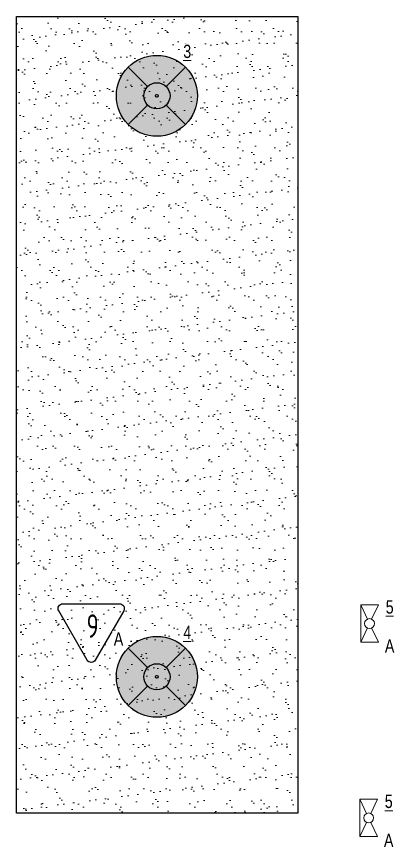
# Model space of a CAD drawing. Header units: millimetres. Extents: x -510890 to 418982, y -118257 to 141350.
# Drawn here: x -157974 to -153945, y 118475 to 127351 of the extents above; entities that cross this region are included whole.
import ezdxf

# ---------------------------------------------------------------- set-up
doc = ezdxf.new("R2010")
doc.units = ezdxf.units.MM
for name, color, linetype, lineweight in [('_ЭОМ_ОБЩ_Освещение_текст тип светильника', 172, 'Continuous', 50), ('_ЭОМ_светильник А', 1, 'Continuous', 35), ('_ЭОМ_светильник Р', 4, 'Continuous', 35)]:
    doc.layers.add(name, color=color, linetype=linetype, lineweight=lineweight)
doc.layers.add('X-ref Light', color=250, linetype='Continuous')
doc.layers.add('X-ref Light Emergency', color=249, linetype='Continuous')
doc.layers.add('АР_Потолок_Покраска', color=7, linetype='Continuous', lineweight=5, true_color=0x007399)
doc.layers.get('X-ref Light').off()
doc.styles.add('ISOCPEUR', font='isocpeur.ttf', dxfattribs={"height": 799.9999999999999})
doc.styles.add('ГОСТ', font='cad.shx', dxfattribs={"width": 0.8})

# ---------------------------------------------------------------- blocks, each defined once
blk = doc.blocks.new('подвесной светильник люстра')
at = {"true_color": 0xf8f6b0, "transparency": 33554687}
h = blk.add_hatch(color=51, dxfattribs=at)
h.dxf.hatch_style = 1
edge = h.paths.add_edge_path()
edge.add_ellipse((0, 0), major_axis=(-431.6666666666836, 0), ratio=0.9999999999999278, start_angle=225.0000000000021, end_angle=314.9999999999979)
edge.add_line((-305.234427212194, 305.234427212194), (-98.99494936611666, 98.99494936611666))
edge.add_ellipse((0, 0), major_axis=(-140.0000000000049, 0), ratio=0.9999999999999304, start_angle=225.000000000002, end_angle=314.999999999998, ccw=False)
edge.add_line((98.99494936612066, 98.99494936611336), (305.2344272121939, 305.2344272121939))
edge = h.paths.add_edge_path()
edge.add_ellipse((0, 0), major_axis=(-140.0000000000049, 0), ratio=0.9999999999999304, start_angle=314.999999999998, end_angle=405.000000000002, ccw=False)
edge.add_line((-98.99494936611666, 98.99494936611666), (-305.234427212194, 305.234427212194))
edge.add_ellipse((0, 0), major_axis=(-431.6666666666836, 0), ratio=0.9999999999999278, start_angle=314.9999999999979, end_angle=405.0000000000014)
edge.add_line((-305.2344272121976, -305.2344272121903), (-98.99494936611669, -98.99494936611666))
edge = h.paths.add_edge_path()
edge.add_ellipse((0, 0), major_axis=(-140.0000000000049, 0), ratio=0.9999999999999304, start_angle=405.000000000002, end_angle=494.999999999998, ccw=False)
edge.add_line((-98.99494936611664, -98.99494936611677), (-305.2344272121976, -305.2344272121903))
edge.add_ellipse((0, 0), major_axis=(-431.6666666666836, 0), ratio=0.9999999999999278, start_angle=405.0000000000014, end_angle=494.9999999999979)
edge.add_line((305.234427212194, -305.234427212194), (98.99494936611669, -98.99494936611666))
edge = h.paths.add_edge_path()
edge.add_ellipse((0, 0), major_axis=(-431.6666666666836, 0), ratio=0.9999999999999278, start_angle=494.9999999999979, end_angle=585.0000000000022)
edge.add_line((305.234427212194, 305.2344272121939), (98.99494936612007, 98.99494936611276))
edge.add_ellipse((0, 0), major_axis=(-140.0000000000049, 0), ratio=0.9999999999999304, start_angle=494.999999999998, end_angle=585.000000000002, ccw=False)
edge.add_line((98.99494936611674, -98.99494936611666), (305.2344272121939, -305.234427212194))
edge = h.paths.add_edge_path()
edge.add_ellipse((0, 0), major_axis=(-140.0000000000049, 0), ratio=0.9999999999999304, start_angle=494.999999999998, end_angle=585.0000000000019)
edge.add_ellipse((0, 0), major_axis=(-140.0000000000049, 0), ratio=0.9999999999999304, start_angle=225.000000000002, end_angle=314.999999999998)
edge.add_ellipse((0, 0), major_axis=(-140.0000000000049, 0), ratio=0.9999999999999304, start_angle=314.999999999998, end_angle=405.000000000002)
edge.add_ellipse((0, 0), major_axis=(-140.0000000000049, 0), ratio=0.9999999999999304, start_angle=405.000000000002, end_angle=494.999999999998)
edge = h.paths.add_edge_path(flags=16)
edge.add_ellipse((0, 0), major_axis=(-14.00000000000909, 0), ratio=0.9999999999987021, start_angle=0, end_angle=360)
at = {"color": 0, "linetype": 'ByBlock', "lineweight": -2}
for points in [[(-305.2344272121991, 305.2344272121991), (-98.99494936611154, 98.99494936611154)], [(305.2344272121991, 305.2344272121991), (98.99494936611882, 98.99494936611154)], [(-98.99494936611154, -98.99494936611154), (-305.2344272121918, -305.2344272121845)], [(98.99494936611154, -98.99494936611154), (305.2344272121991, -305.2344272121991)]]:
    blk.add_lwpolyline(points, dxfattribs=at)
for major_axis, ratio, start_param, end_param in [((-431.6666666666836, 0), 0.9999999999999278, 3.926990816987278, 10.21017612416686), ((-140.0000000000049, 0), 0.9999999999999304, 3.926990816987276, 10.21017612416686), ((-140.0000000000049, 0), 0.9999999999999304, 3.926990816987276, 10.21017612416686), ((-14.00000000000909, 0), 0.9999999999987021, 3.926990816987891, 10.21017612416748)]:
    blk.add_ellipse((0, 0), major_axis=major_axis, ratio=ratio, start_param=start_param, end_param=end_param, dxfattribs=at)
blk = doc.blocks.new('ЭКРАН 9ВТ')
at = {"color": 0, "linetype": 'ByBlock', "lineweight": -2}
for points in [[(398.8943443857133, 376.0789199508727), (398.8943443857133, 0), (-398.8943443857133, 0), (-398.8943443857133, 376.0789199508727)], [(-398.8943443857133, 376.0789199508727), (-94.85104044532636, 232.7523988136963)], [(94.85104044532636, 232.7523988136963), (398.8943443857133, 376.0789199508727)], [(-398.8943443857133, 0), (-94.85104044532636, 143.3265211371763)], [(94.85104044532636, 143.3265211371763), (398.8943443857133, 0)]]:
    blk.add_lwpolyline(points, dxfattribs=at)
blk.add_circle((0, 188.0394599754363), 104.8616553994507, dxfattribs=at)
blk = doc.blocks.new('A$C35e846bc')
at = {"layer": '_ЭОМ_светильник А', "color": 18, "lineweight": 18, "ltscale": 100, "true_color": 0x000000, "xscale": -0.5, "yscale": 0.5, "zscale": 0.5, "rotation": 270}
for p in [(54199.91923664446, 62618.6424808108), (54189.91923664015, 60544.44558806129)]:
    blk.add_blockref('ЭКРАН 9ВТ', p, dxfattribs=at)
at = {"layer": '_ЭОМ_светильник А', "color": 18, "lineweight": 18, "ltscale": 100, "true_color": 0x000000}
blk.add_blockref('подвесной светильник люстра', (52025.81441459747, 62050.33700743638), dxfattribs=at)
at = {"layer": '_ЭОМ_светильник Р', "color": 18, "lineweight": 18, "ltscale": 100, "true_color": 0x000000}
blk.add_blockref('подвесной светильник люстра', (52025.81441459747, 68250.33700743638), dxfattribs=at)
at = {"layer": 'X-ref Light Emergency', "color": 18, "linetype": 'ByBlock', "lineweight": 18, "ltscale": 40, "true_color": 0x000000}
for p in [(52025.81441459747, 68250.33700743638), (52025.81441459747, 62050.33700743638)]:
    blk.add_blockref('подвесной светильник люстра', p, dxfattribs=at)
at = {"layer": '_ЭОМ_ОБЩ_Освещение_текст тип светильника', "color": 18, "lineweight": 18, "ltscale": 40, "true_color": 0x000000, "char_height": 142.1875, "width": 55.871829552576, "attachment_point": 1, "style": 'ГОСТ', "bg_fill": 3, "box_fill_scale": 1.1, "bg_fill_color": 256, "bg_fill_transparency": 0}
for insert in [(54466.79875080416, 62866.541609287, -2.499999999999976e-09), (54456.79875079985, 60792.3447165375, -2.499999999999976e-09)]:
    blk.add_mtext('{\\L5}', dxfattribs=dict(at, insert=insert))
at = {"layer": '_ЭОМ_светильник А', "color": 18, "lineweight": 18, "ltscale": 100, "true_color": 0x000000, "char_height": 142.1875, "width": 86.04374658316377, "attachment_point": 1, "style": 'ГОСТ', "bg_fill": 3, "box_fill_scale": 1.1, "bg_fill_color": 256, "bg_fill_transparency": 0}
for insert in [(54457.67955372477, 62450.07619869492, 2.377361916803339e-09), (54447.67955372046, 60375.87930594542, 2.377361916803339e-09)]:
    blk.add_mtext('А', dxfattribs=dict(at, insert=insert))
at = {"layer": '_ЭОМ_ОБЩ_Освещение_текст тип светильника', "color": 18, "lineweight": 18, "ltscale": 40, "true_color": 0x000000, "char_height": 142.1875, "width": 55.871829552576, "attachment_point": 1, "style": 'ГОСТ', "bg_fill": 3, "box_fill_scale": 1.1, "bg_fill_color": 256, "bg_fill_transparency": 0}
for s, insert in [('{\\L3}', (52307.18618797109, 68795.8372651748)), ('{\\L4}', (52307.18618797109, 62595.83726517481))]:
    blk.add_mtext(s, dxfattribs=dict(at, insert=insert))
at = {"layer": '_ЭОМ_светильник А', "color": 18, "lineweight": 18, "ltscale": 100, "true_color": 0x000000, "insert": (51566.02687848464, 62525.17857416603), "char_height": 142.1875, "width": 86.04374658316377, "attachment_point": 1, "style": 'ГОСТ', "bg_fill": 3, "box_fill_scale": 1.1, "bg_fill_color": 256, "bg_fill_transparency": 0}
blk.add_mtext('А', dxfattribs=at)

msp = doc.modelspace()

# ---------------------------------------------------------------- hatches: boundary and pattern name
at = {"layer": 'АР_Потолок_Покраска'}
h = msp.add_hatch(dxfattribs=at)
h.set_pattern_fill('AR-SAND', color=256, scale=5)
h.set_pattern_definition([(37.50000000000001, (-363500.6916116846, 92479.56216568893), (-8.000156479920228, 244.7066186646712), [0, -193.04, 0, -215.9, 0, -206.375]), (7.499999999999999, (-363500.6916116846, 92479.56216568893), (224.7616415690013, 358.4125502841771), [0, -104.14, 0, -173.99, 0, -66.67500000000001]), (327.5, (-363656.9016116845, 92479.56216568893), (395.496185120729, 0.718592339272881), [0, -63.5, 0, -228.6, 0, -298.45]), (317.5, (-363656.9016116845, 92479.56216568893), (381.7782262361486, 111.4646616286082), [0, -31.75, 0, -149.86, 0, -171.45])])
h.paths.add_polyline_path([(-154973.9151109827, 127350.6824583525), (-154973.9151109827, 118850.6824583525), (-157973.9151109827, 118850.6824583525), (-157973.9151109827, 127350.6824583525)])

# ---------------------------------------------------------------- linework, layer by layer
msp.add_lwpolyline([(-154973.9151109827, 127350.6824583525), (-154973.9151109827, 118850.6824583525), (-157973.9151109827, 118850.6824583525), (-157973.9151109827, 127350.6824583525)], close=True)
msp.add_lwpolyline([(-157481.4800892855, 121084.6206330153), (-156875.2621485561, 121084.620633015, -0.5773494962845065), (-156831.9608994392, 121009.6208703194), (-157135.0697839558, 120484.6208821112, -0.5773541042744643), (-157221.6726119673, 120484.6208821112), (-157524.781273931, 121009.6204848479, -0.5773491286020777), (-157481.4800892855, 121084.6206330153, -1.710881644036777e-06)], format="xyb")

# ---------------------------------------------------------------- block references
at = {"layer": 'X-ref Light Emergency', "linetype": 'ByBlock', "ltscale": 40}
for p in [(-156478.0199330254, 126506.0208585292), (-156478.0199330254, 120306.0208585292)]:
    msp.add_blockref('подвесной светильник люстра', p, dxfattribs=at)

# ---------------------------------------------------------------- texts
at = {"insert": (-157227.7878511578, 120972.5385974961), "char_height": 250, "width": 294.3337657886732, "attachment_point": 1, "style": 'ISOCPEUR'}
msp.add_mtext('{\\W0.7;9}', dxfattribs=at)

# ---------------------------------------------------------------- next in the draw order: block references
at = {"layer": 'X-ref Light', "color": 18, "lineweight": 30, "true_color": 0x000000}
msp.add_blockref('A$C35e846bc', (-208503.8343476228, 58255.68385109279), dxfattribs=at)

doc.saveas('drawing.dxf')
